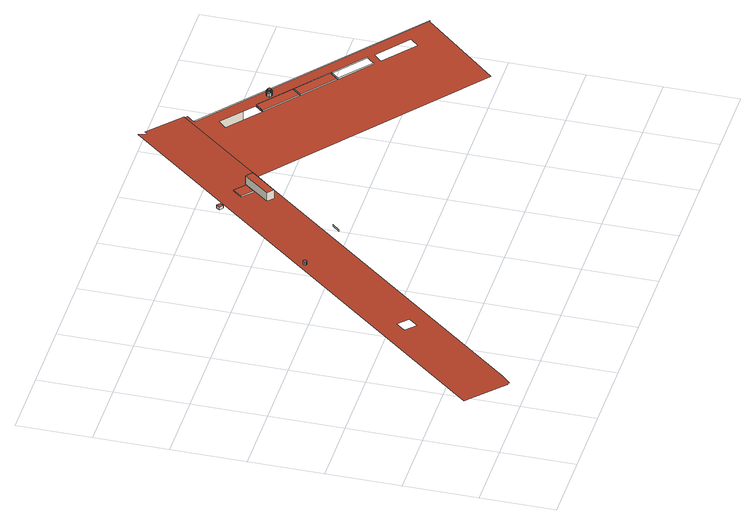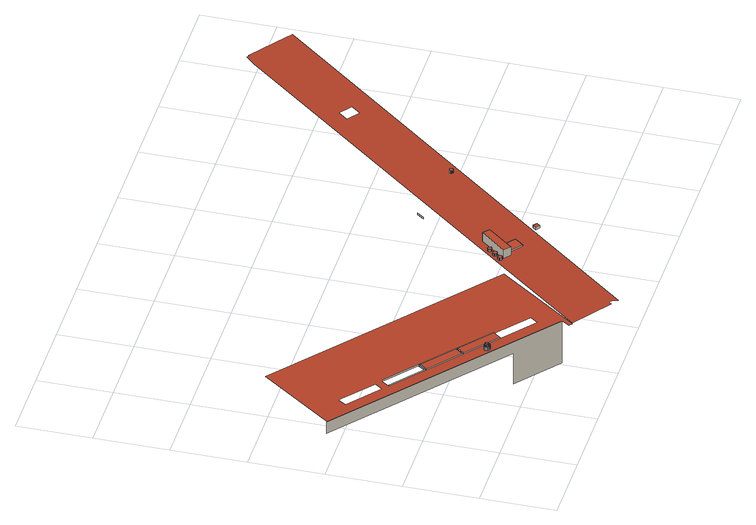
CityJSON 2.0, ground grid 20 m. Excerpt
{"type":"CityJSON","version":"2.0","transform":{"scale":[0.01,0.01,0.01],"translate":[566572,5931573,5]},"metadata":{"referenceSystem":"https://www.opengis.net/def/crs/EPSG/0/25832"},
"CityObjects":{
"building1":{"type":"Building","attributes":{"Grundfläche 2D":"30178.297120","Grundhöhe NN":"5.269"},"children":["building1-1","building1-2","building1-3","building1-4","building1-5","building1-6","building1-7","building1-8","building1-9"],"geometry":[{"type":"MultiSurface","lod":"3","boundaries":[[[0,1,2,3,4,5,6,7,8,9,10,11,12,13,14,15,16,17,18,19,20,21,22,23],[24,25,26,27],[28,29,30,31],[32,33,34,35]],[[36,37,38,39]],[[40,41,26,25]],[[42,43,35,34]],[[41,44,27,26]],[[32,35,43,45]],[[46,44,41,40]],[[47,45,43,42]],[[25,24,46,40]],[[34,33,47,42]],[[45,47,33,32]],[[24,27,44,46]],[[48,49,50,51]],[[52,53,51,50]],[[54,55,56,57,58,59,60,61],[62,63,64,65,66],[67,68,69,70],[71,72,73,74],[66,75,76,77],[49,48,78,79]],[[53,52,79,78]],[[80,81,65,64]],[[52,50,49,79]],[[82,80,64,63]],[[83,81,80,82]],[[62,65,81,83]],[[66,65,62]],[[63,62,83,82]],[[84,85,66,77]],[[86,87,88,89,90,91,92]],[[93,84,77,76]],[[85,94,75,66]]],"semantics":{"surfaces":[{"type":"RoofSurface"},{"type":"WallSurface"}],"values":[0,1,1,1,1,1,0,0,1,1,1,1,1,0,0,1,1,1,1,0,1,0,1,1,1,1,1]}}]},
"building1-1":{"type":"BuildingInstallation","parents":["building1"],"geometry":[{"type":"MultiSurface","lod":"3","boundaries":[[[95,96,97,98,99,100,101,102,103,104,105,106,107,108,109,110,111,112,113,114,115,116,117,118,119]],[[101,100,120,121]],[[102,101,121,122]],[[103,102,122,123]],[[104,103,123,124]],[[105,104,124,125]],[[106,105,125,126]],[[107,106,126,127]],[[108,107,127,128]],[[109,108,128,129]],[[110,109,129,130]],[[111,110,130,131]],[[112,111,131,132]],[[113,112,132,133]],[[114,113,133,134]],[[115,114,134,135]],[[116,115,135,136]],[[117,116,136,137]],[[118,117,137,138]],[[119,118,138,139]],[[95,119,139,140]],[[96,95,140,141]],[[97,96,141,142]],[[98,97,142,143]],[[99,98,143,144]],[[100,99,144,120]]],"semantics":{"surfaces":[{"type":"RoofSurface"},{"type":"WallSurface"}],"values":[0,1,1,1,1,1,1,1,1,1,1,1,1,1,1,1,1,1,1,1,1,1,1,1,1,1]}}]},
"building1-2":{"type":"BuildingInstallation","parents":["building1"],"geometry":[{"type":"MultiSurface","lod":"3","boundaries":[[[145,146,147,148]],[[148,147,149,150]],[[145,148,150,151]],[[146,145,151,152]],[[147,146,152,149]]],"semantics":{"surfaces":[{"type":"RoofSurface"},{"type":"WallSurface"}],"values":[0,1,1,1,1]}}]},
"building1-3":{"type":"BuildingInstallation","parents":["building1"],"geometry":[{"type":"MultiSurface","lod":"3","boundaries":[[[153,154,155,156,157,158,159,160,161,162,163,164,165,166,167,168,169,170,171,172,173,174,175,176,177]],[[160,159,178,179]],[[161,160,179,180]],[[162,161,180,181]],[[163,162,181,182]],[[164,163,182,183]],[[165,164,183,184]],[[166,165,184,185]],[[167,166,185,186]],[[168,167,186,187]],[[169,168,187,188]],[[170,169,188,189]],[[171,170,189,190]],[[172,171,190,191]],[[173,172,191,192]],[[174,173,192,193]],[[175,174,193,194]],[[176,175,194,195]],[[177,176,195,196]],[[153,177,196,197]],[[154,153,197,198]],[[155,154,198,199]],[[156,155,199,200]],[[157,156,200,201]],[[158,157,201,202]],[[159,158,202,178]]],"semantics":{"surfaces":[{"type":"RoofSurface"},{"type":"WallSurface"}],"values":[0,1,1,1,1,1,1,1,1,1,1,1,1,1,1,1,1,1,1,1,1,1,1,1,1,1]}}]},
"building1-4":{"type":"BuildingInstallation","parents":["building1"],"geometry":[{"type":"MultiSurface","lod":"3","boundaries":[[[203,204,205,206,207,208,209,210,211,212,213,214,215,216,217,218,219,220,221,222,223,224,225,226,227]],[[210,209,228,229]],[[211,210,229,230]],[[212,211,230,231]],[[213,212,231,232]],[[214,213,232,233]],[[215,214,233,234]],[[209,208,235,228]],[[206,205,236,237]],[[207,206,237,238]],[[208,207,238,235]],[[216,215,234,239]],[[217,216,239,240]],[[218,217,240,241]],[[219,218,241,242]],[[220,219,242,243]],[[221,220,243,244]],[[222,221,244,245]],[[223,222,245,246]],[[224,223,246,247]],[[225,224,247,248]],[[226,225,248,249]],[[227,226,249,250]],[[203,227,250,251]],[[204,203,251,252]],[[205,204,252,236]]],"semantics":{"surfaces":[{"type":"RoofSurface"},{"type":"WallSurface"}],"values":[0,1,1,1,1,1,1,1,1,1,1,1,1,1,1,1,1,1,1,1,1,1,1,1,1,1]}}]},
"building1-5":{"type":"BuildingInstallation","parents":["building1"],"geometry":[{"type":"MultiSurface","lod":"3","boundaries":[[[253,254,255,256,257,258,259,260,261,262,263,264,265,266,267,268,269,270,271,272,273,274,275,276,277]],[[262,261,278,279]],[[263,262,279,280]],[[264,263,280,281]],[[258,257,282,283]],[[256,255,284,285]],[[257,256,285,282]],[[259,258,283,286]],[[260,259,286,287]],[[261,260,287,278]],[[265,264,281,288]],[[266,265,288,289]],[[267,266,289,290]],[[268,267,290,291]],[[269,268,291,292]],[[270,269,292,293]],[[271,270,293,294]],[[272,271,294,295]],[[273,272,295,296]],[[274,273,296,297]],[[275,274,297,298]],[[276,275,298,299]],[[277,276,299,300]],[[253,277,300,301]],[[254,253,301,302]],[[255,254,302,284]]],"semantics":{"surfaces":[{"type":"RoofSurface"},{"type":"WallSurface"}],"values":[0,1,1,1,1,1,1,1,1,1,1,1,1,1,1,1,1,1,1,1,1,1,1,1,1,1]}}]},
"building1-6":{"type":"BuildingInstallation","parents":["building1"],"geometry":[{"type":"MultiSurface","lod":"3","boundaries":[[[303,304,305,306,307,308,309,310,311,312,313,314,315,316,317,318,319,320,321,322,323,324,325,326,327],[328,329,330,331,332,333,334,335,336,337,338,339,340,341,342,343,344,345,346,347,348,349,350,351,352]],[[308,307,353,354]],[[309,308,354,355]],[[310,309,355,356]],[[311,310,356,357]],[[312,311,357,358]],[[313,312,358,359]],[[314,313,359,360]],[[315,314,360,361]],[[316,315,361,362]],[[317,316,362,363]],[[318,317,363,364]],[[319,318,364,365]],[[320,319,365,366]],[[321,320,366,367]],[[322,321,367,368]],[[323,322,368,369]],[[324,323,369,370]],[[325,324,370,371]],[[326,325,371,372]],[[327,326,372,373]],[[303,327,373,374]],[[304,303,374,375]],[[305,304,375,376]],[[306,305,376,377]],[[307,306,377,353]]],"semantics":{"surfaces":[{"type":"RoofSurface"},{"type":"WallSurface"}],"values":[0,1,1,1,1,1,1,1,1,1,1,1,1,1,1,1,1,1,1,1,1,1,1,1,1,1]}}]},
"building1-7":{"type":"BuildingInstallation","parents":["building1"],"geometry":[{"type":"MultiSurface","lod":"3","boundaries":[[[378,379,380,381,382,383,384,385,386,387,388,389,390,391,392,393,394,395,396,397,398,399,400,401,402],[403,404,405,406,407,408,409,410,411,412,413,414,415,416,417,418,419,420,421,422,423,424,425,426,427]],[[382,381,346,345]],[[383,382,345,344]],[[384,383,344,343]],[[385,384,343,342]],[[386,385,342,341]],[[387,386,341,340]],[[388,387,340,339]],[[389,388,339,338]],[[390,389,338,337]],[[391,390,337,336]],[[392,391,336,335]],[[393,392,335,334]],[[394,393,334,333]],[[395,394,333,332]],[[396,395,332,331]],[[397,396,331,330]],[[398,397,330,329]],[[399,398,329,328]],[[400,399,328,352]],[[401,400,352,351]],[[402,401,351,350]],[[378,402,350,349]],[[379,378,349,348]],[[380,379,348,347]],[[381,380,347,346]]],"semantics":{"surfaces":[{"type":"RoofSurface"},{"type":"WallSurface"}],"values":[0,1,1,1,1,1,1,1,1,1,1,1,1,1,1,1,1,1,1,1,1,1,1,1,1,1]}}]},
"building1-8":{"type":"BuildingInstallation","parents":["building1"],"geometry":[{"type":"MultiSurface","lod":"3","boundaries":[[[428,429,430,431,432,433,434,435,436,437,438,439,440,441,442,443,444,445,446,447,448,449,450,451,452],[453,454,455,456,457,458,459,460,461,462,463,464,465,466,467,468,469,470,471,472,473,474,475,476,477]],[[435,434,423,422]],[[436,435,422,421]],[[437,436,421,420]],[[438,437,420,419]],[[439,438,419,418]],[[440,439,418,417]],[[441,440,417,416]],[[442,441,416,415]],[[443,442,415,414]],[[444,443,414,413]],[[445,444,413,412]],[[446,445,412,411]],[[447,446,411,410]],[[448,447,410,409]],[[449,448,409,408]],[[450,449,408,407]],[[451,450,407,406]],[[452,451,406,405]],[[428,452,405,404]],[[429,428,404,403]],[[430,429,403,427]],[[431,430,427,426]],[[432,431,426,425]],[[433,432,425,424]],[[434,433,424,423]]],"semantics":{"surfaces":[{"type":"RoofSurface"},{"type":"WallSurface"}],"values":[0,1,1,1,1,1,1,1,1,1,1,1,1,1,1,1,1,1,1,1,1,1,1,1,1,1]}}]},
"building1-9":{"type":"BuildingInstallation","parents":["building1"],"geometry":[{"type":"MultiSurface","lod":"3","boundaries":[[[478,479,480,481,482,483,484,485,486,487,488,489,490,491,492,493,494,495,496,497,498,499,500,501,502]],[[485,484,470,469]],[[486,485,469,468]],[[487,486,468,467]],[[488,487,467,466]],[[489,488,466,465]],[[490,489,465,464]],[[491,490,464,463]],[[492,491,463,462]],[[493,492,462,461]],[[494,493,461,460]],[[495,494,460,459]],[[496,495,459,458]],[[497,496,458,457]],[[498,497,457,456]],[[499,498,456,455]],[[500,499,455,454]],[[501,500,454,453]],[[502,501,453,477]],[[478,502,477,476]],[[479,478,476,475]],[[480,479,475,474]],[[481,480,474,473]],[[482,481,473,472]],[[483,482,472,471]],[[484,483,471,470]]],"semantics":{"surfaces":[{"type":"RoofSurface"},{"type":"WallSurface"}],"values":[0,1,1,1,1,1,1,1,1,1,1,1,1,1,1,1,1,1,1,1,1,1,1,1,1,1]}}]}
},
"vertices":[
[1105,102,1352],[1117,116,1352],[1173,69,1349],[1414,306,1349],[8136,8554,1349],[9972,10807,1349],[9034,11566,1412],[9032,11564,1412],[9030,11549,1412],[9024,11534,1412],[9015,11522,1412],[9003,11512,1412],[8989,11505,1412],[8973,11503,1413],[8958,11504,1413],[8943,11509,1414],[8930,11517,1415],[8919,11529,1416],[8912,11542,1416],[8867,11701,1424],[53,942,1424],[201,819,1414],[770,347,1374],[1089,82,1352],[7781,8448,1360],[7205,7745,1360],[7030,7889,1372],[7606,8592,1372],[3099,3158,1374],[2901,2916,1374],[2603,3159,1394],[2801,3401,1394],[7205,8790,1394],[7497,8547,1374],[7296,8305,1375],[7004,8549,1395],[6566,6061,1274],[6402,5857,1261],[6402,5857,1304],[6566,6061,1315],[7205,7745,1618],[7030,7889,1618],[7296,8305,1423],[7004,8549,1430],[7606,8592,1618],[7205,8790,1430],[7781,8448,1618],[7497,8547,1423],[10816,8989,1268],[11680,8280,1267],[11680,8280,1304],[10816,8989,1304],[11853,8492,1315],[10989,9200,1315],[9904,10504,1303],[9915,10518,1304],[9897,10532,1304],[10061,10735,1319],[9972,10807,1319],[8136,8554,1150],[13867,3899,1150],[15518,5923,1302],[12747,7761,1283],[12574,7550,1267],[11710,8258,1268],[11883,8470,1283],[12778,7739,1283],[13815,6891,1283],[14679,6182,1283],[14506,5971,1267],[13642,6680,1267],[10786,9005,1267],[9922,9714,1268],[10095,9925,1284],[10959,9216,1283],[13641,7030,1283],[13468,6819,1267],[12604,7528,1267],[10989,9200,1284],[11853,8492,1283],[11710,8258,1304],[11883,8470,1315],[12574,7550,1304],[12747,7761,1315],[12604,7528,1304],[12778,7739,1315],[9931,10521,27],[9931,10521,1305],[15537,5947,1304],[15563,5926,1304],[15563,5926,970],[11088,9578,970],[11088,9578,27],[13468,6819,1304],[13641,7030,1315],
[4696,6310,1487],[4686,6319,1487],[4673,6325,1487],[4660,6328,1487],[4646,6327,1487],[4632,6323,1487],[4621,6316,1487],[4611,6306,1487],[4604,6294,1487],[4601,6280,1487],[4601,6267,1487],[4604,6253,1487],[4610,6241,1487],[4620,6231,1487],[4631,6223,1487],[4644,6219,1487],[4658,6218,1487],[4672,6220,1487],[4684,6226,1487],[4695,6234,1487],[4703,6246,1487],[4709,6258,1487],[4711,6272,1487],[4709,6286,1487],[4704,6299,1487],[4632,6323,1417],[4621,6316,1417],[4611,6306,1417],[4604,6294,1417],[4601,6280,1417],[4601,6267,1416],[4604,6253,1416],[4610,6241,1415],[4620,6231,1414],[4631,6223,1414],[4644,6219,1413],[4658,6218,1412],[4672,6220,1412],[4684,6226,1411],[4695,6234,1411],[4703,6246,1411],[4709,6258,1411],[4711,6272,1412],[4709,6286,1412],[4704,6299,1413],[4696,6310,1414],[4686,6319,1414],[4673,6325,1415],[4660,6328,1416],[4646,6327,1416],
[6383,9021,1494],[6310,8924,1494],[6411,8849,1494],[6484,8946,1494],[6411,8849,1419],[6484,8946,1418],[6383,9021,1412],[6310,8924,1412],
[7590,8053,1419],[7582,8065,1419],[7570,8075,1419],[7557,8082,1419],[7543,8085,1419],[7528,8084,1419],[7514,8080,1419],[7501,8073,1419],[7491,8062,1419],[7483,8050,1419],[7479,8036,1419],[7478,8021,1419],[7482,8006,1419],[7488,7993,1419],[7498,7982,1419],[7510,7974,1419],[7524,7969,1419],[7539,7967,1419],[7554,7970,1419],[7567,7975,1419],[7579,7984,1419],[7588,7996,1419],[7594,8009,1419],[7596,8024,1419],[7595,8039,1419],[7514,8080,1358],[7501,8073,1358],[7491,8062,1359],[7483,8050,1358],[7479,8036,1358],[7478,8021,1358],[7482,8006,1357],[7488,7993,1356],[7498,7982,1356],[7510,7974,1355],[7524,7969,1354],[7539,7967,1353],[7554,7970,1353],[7567,7975,1353],[7579,7984,1352],[7588,7996,1352],[7594,8009,1353],[7596,8024,1353],[7595,8039,1354],[7590,8053,1354],[7582,8065,1355],[7570,8075,1356],[7557,8082,1356],[7543,8085,1357],[7528,8084,1358],
[7732,8231,1419],[7723,8242,1419],[7710,8252,1419],[7696,8257,1419],[7681,8259,1419],[7665,8257,1419],[7651,8252,1419],[7639,8243,1419],[7629,8231,1419],[7622,8217,1419],[7619,8202,1419],[7620,8187,1419],[7625,8172,1419],[7633,8159,1419],[7644,8149,1419],[7658,8141,1419],[7673,8137,1419],[7688,8137,1419],[7703,8141,1419],[7716,8148,1419],[7728,8159,1419],[7736,8172,1419],[7741,8186,1419],[7742,8202,1419],[7739,8217,1419],[7651,8252,1358],[7639,8243,1359],[7629,8231,1359],[7622,8217,1358],[7619,8202,1358],[7620,8187,1357],[7625,8172,1357],[7665,8257,1358],[7710,8252,1356],[7696,8257,1357],[7681,8259,1357],[7633,8159,1356],[7644,8149,1355],[7658,8141,1354],[7673,8137,1354],[7688,8137,1353],[7703,8141,1352],[7716,8148,1352],[7728,8159,1352],[7736,8172,1352],[7741,8186,1352],[7742,8202,1353],[7739,8217,1354],[7732,8231,1354],[7723,8242,1355],
[7869,8410,1419],[7857,8420,1419],[7843,8426,1419],[7828,8429,1419],[7812,8427,1419],[7798,8422,1419],[7785,8414,1419],[7775,8403,1419],[7768,8389,1419],[7764,8375,1419],[7764,8359,1419],[7768,8345,1419],[7776,8331,1419],[7786,8320,1419],[7799,8312,1419],[7814,8308,1419],[7829,8307,1419],[7844,8310,1419],[7858,8317,1419],[7869,8326,1419],[7878,8339,1419],[7884,8353,1419],[7885,8368,1419],[7883,8383,1419],[7878,8398,1419],[7768,8389,1358],[7764,8375,1358],[7764,8359,1357],[7768,8345,1357],[7812,8427,1358],[7798,8422,1358],[7843,8426,1356],[7828,8429,1357],[7785,8414,1358],[7775,8403,1358],[7776,8331,1356],[7786,8320,1355],[7799,8312,1354],[7814,8308,1354],[7829,8307,1353],[7844,8310,1352],[7858,8317,1352],[7869,8326,1352],[7878,8339,1352],[7884,8353,1352],[7885,8368,1353],[7883,8383,1353],[7878,8398,1354],[7869,8410,1355],[7857,8420,1356],
[11560,9066,1397],[11543,9078,1397],[11524,9084,1397],[11503,9086,1397],[11482,9083,1397],[11463,9075,1397],[11447,9062,1397],[11434,9045,1397],[11426,9026,1397],[11423,9005,1397],[11425,8985,1397],[11432,8965,1397],[11444,8948,1397],[11460,8935,1397],[11478,8925,1397],[11499,8921,1397],[11519,8922,1397],[11539,8928,1397],[11557,8938,1397],[11572,8953,1397],[11582,8971,1397],[11588,8991,1397],[11589,9012,1397],[11584,9032,1397],[11574,9050,1397],[11577,9011,1397],[11576,8993,1397],[11571,8976,1397],[11562,8960,1397],[11550,8948,1397],[11535,8938,1397],[11518,8933,1397],[11500,8933,1397],[11482,8937,1397],[11467,8945,1397],[11453,8956,1397],[11443,8971,1397],[11437,8988,1397],[11435,9005,1397],[11438,9023,1397],[11445,9039,1397],[11456,9053,1397],[11469,9064,1397],[11486,9071,1397],[11503,9074,1397],[11521,9073,1397],[11538,9067,1397],[11553,9057,1397],[11564,9044,1397],[11573,9028,1397],[11482,9083,1296],[11463,9075,1295],[11447,9062,1294],[11434,9045,1293],[11426,9026,1292],[11423,9005,1291],[11425,8985,1290],[11432,8965,1289],[11444,8948,1289],[11460,8935,1289],[11478,8925,1289],[11499,8921,1290],[11519,8922,1290],[11539,8928,1292],[11557,8938,1293],[11572,8953,1294],[11582,8971,1295],[11588,8991,1296],[11589,9012,1297],[11584,9032,1298],[11574,9050,1298],[11560,9066,1298],[11543,9078,1298],[11524,9084,1298],[11503,9086,1297],
[11538,9067,1424],[11521,9073,1424],[11503,9074,1424],[11486,9071,1424],[11469,9064,1424],[11456,9053,1424],[11445,9039,1424],[11438,9023,1424],[11435,9005,1424],[11437,8988,1424],[11443,8971,1424],[11453,8956,1424],[11467,8945,1424],[11482,8937,1424],[11500,8933,1424],[11518,8933,1424],[11535,8938,1424],[11550,8948,1424],[11562,8960,1424],[11571,8976,1424],[11576,8993,1424],[11577,9011,1424],[11573,9028,1424],[11564,9044,1424],[11553,9057,1424],[11554,9036,1424],[11561,9024,1424],[11564,9009,1424],[11564,8995,1424],[11560,8981,1424],[11552,8968,1424],[11542,8958,1424],[11530,8950,1424],[11516,8946,1424],[11501,8946,1424],[11487,8949,1424],[11474,8955,1424],[11463,8965,1424],[11454,8977,1424],[11449,8990,1424],[11448,9005,1424],[11450,9019,1424],[11456,9033,1424],[11465,9044,1424],[11476,9053,1424],[11489,9059,1424],[11504,9062,1424],[11518,9060,1424],[11532,9055,1424],[11544,9047,1424],
[11561,9024,1446],[11554,9036,1446],[11544,9047,1446],[11532,9055,1446],[11518,9060,1446],[11504,9062,1446],[11489,9059,1446],[11476,9053,1446],[11465,9044,1446],[11456,9033,1446],[11450,9019,1446],[11448,9005,1446],[11449,8990,1446],[11454,8977,1446],[11463,8965,1446],[11474,8955,1446],[11487,8949,1446],[11501,8946,1446],[11516,8946,1446],[11530,8950,1446],[11542,8958,1446],[11552,8968,1446],[11560,8981,1446],[11564,8995,1446],[11564,9009,1446],[11547,8997,1446],[11544,8987,1446],[11539,8978,1446],[11532,8971,1446],[11523,8966,1446],[11513,8963,1446],[11502,8962,1446],[11492,8964,1446],[11483,8969,1446],[11475,8976,1446],[11469,8984,1446],[11466,8994,1446],[11465,9004,1446],[11466,9015,1446],[11470,9024,1446],[11477,9033,1446],[11485,9039,1446],[11494,9043,1446],[11504,9045,1446],[11515,9044,1446],[11525,9040,1446],[11533,9035,1446],[11540,9027,1446],[11545,9018,1446],[11547,9008,1446],
[11545,9018,1469],[11540,9027,1469],[11533,9035,1469],[11525,9040,1469],[11515,9044,1469],[11504,9045,1469],[11494,9043,1469],[11485,9039,1469],[11477,9033,1469],[11470,9024,1469],[11466,9015,1469],[11465,9004,1469],[11466,8994,1469],[11469,8984,1469],[11475,8976,1469],[11483,8969,1469],[11492,8964,1469],[11502,8962,1469],[11513,8963,1469],[11523,8966,1469],[11532,8971,1469],[11539,8978,1469],[11544,8987,1469],[11547,8997,1469],[11547,9008,1469]
]}
